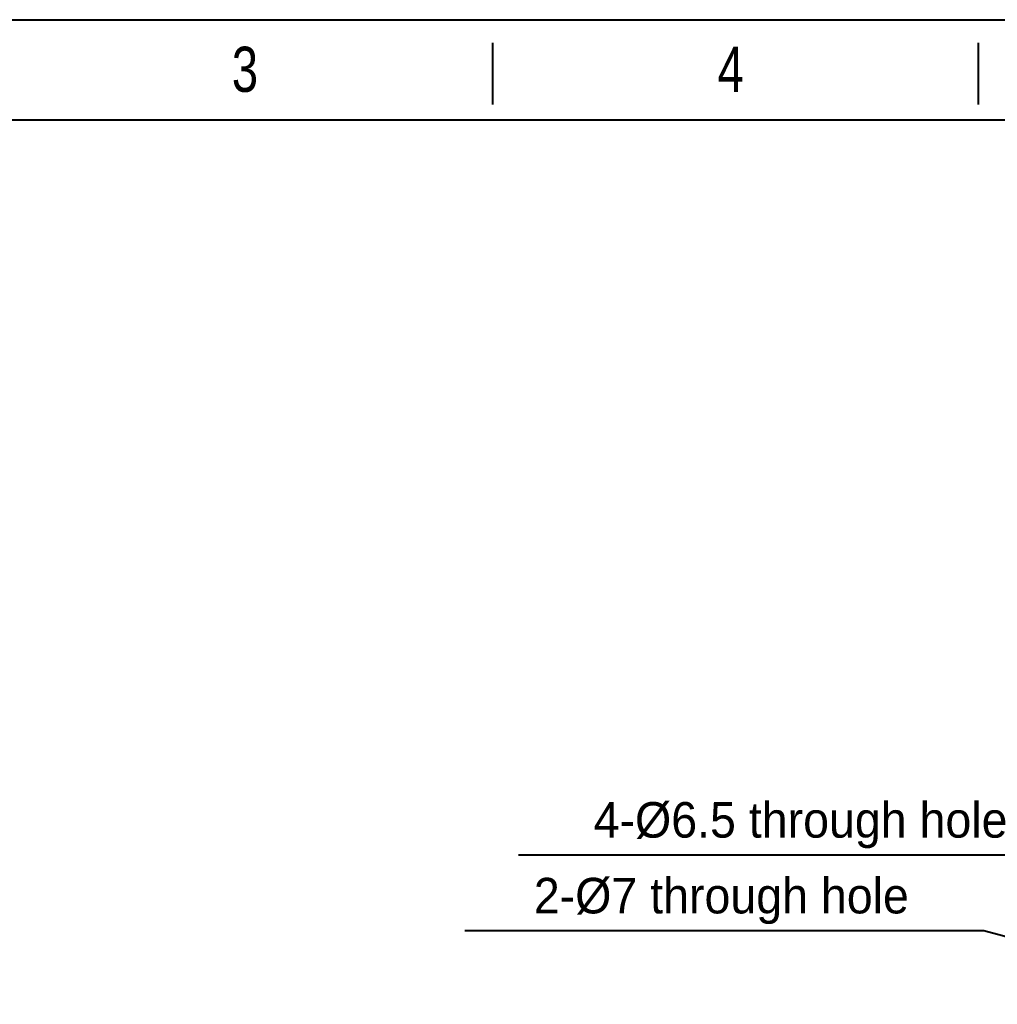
# Model space of a CAD drawing. Header units: millimetres. Extents: x -1070 to 42146, y 1440 to 12921.
# Drawn here: x 4677 to 5502, y 3991 to 4822 of the extents above; entities that cross this region are included whole.
import ezdxf

# ---------------------------------------------------------------- set-up
doc = ezdxf.new("R2010")
doc.units = ezdxf.units.MM
doc.layers.add('DIM', color=4, linetype='Continuous')
doc.styles.add('CKSTANDARD', font='arial.ttf')
doc.styles.add('Roamns', font='romans.shx')
doc.styles.get("Standard").update_dxf_attribs({"font": 'arial.ttf'})
doc.dimstyles.new('ISO-200', dxfattribs={"dimtxt": 30, "dimasz": 25, "dimexe": 1.25, "dimexo": 5, "dimgap": 5, "dimtad": 1, "dimtoh": 1, "dimdec": 1, "dimdsep": 46, "dimtxsty": 'Standard', "dimcen": 2.5, "dimadec": 0, "dimazin": 0, "dimtfac": 1, "dimtdec": 1, "dimtmove": 0, "dimatfit": 3, "dimfxl": 1, "dimarcsym": 0})

# ---------------------------------------------------------------- blocks, each defined once
blk = doc.blocks.new('*D115')
at = {"layer": 'Defpoints', "color": 0, "transparency": 16777216}
for p in [(5714.04, 4028.58), (5719.48, 4025.02)]:
    blk.add_point(p, dxfattribs=at)
at = {"layer": 'DIM', "color": 0, "lineweight": -2, "transparency": 16777216}
for p, q in [((5097.93, 4117.08), (5578.65, 4117.08)), ((5578.65, 4117.08), (5693.11, 4042.26)), ((5719.48, 4025.02), (5714.04, 4028.58)), ((5740.4, 4011.35), (5761.33, 3997.67))]:
    blk.add_line(p, q, dxfattribs=at)
at = {"layer": 'DIM', "color": 0, "transparency": 16777216}
for points in [[(5695.39, 4045.75), (5690.83, 4038.77), (5714.04, 4028.58)], [(5742.68, 4014.83), (5738.12, 4007.86), (5719.48, 4025.02)]]:
    blk.add_solid(points, dxfattribs=at)
at = {"layer": 'DIM', "color": 0, "lineweight": -3, "transparency": 16777216, "insert": (5335.79, 4142.08), "char_height": 30, "attachment_point": 5}
blk.add_mtext('{\\fGulim|b0|i0|c134|p0;4-\\fGulim|b0|i0|c0|p0;%%C\\fGulim|b0|i0|c134|p0;6.5 through hole}', dxfattribs=at)
blk = doc.blocks.new('*D130')
at = {"layer": 'Defpoints', "color": 0, "transparency": 16777216}
for p in [(5663.37, 4007.5), (5670.14, 4005.71)]:
    blk.add_point(p, dxfattribs=at)
at = {"layer": 'DIM', "color": 0, "lineweight": -2, "transparency": 16777216}
for p, q in [((5052.53, 4053.15), (5490.39, 4053.15)), ((5490.39, 4053.15), (5639.2, 4013.88)), ((5670.14, 4005.71), (5663.37, 4007.5)), ((5694.31, 3999.33), (5718.49, 3992.95))]:
    blk.add_line(p, q, dxfattribs=at)
at = {"layer": 'DIM', "color": 0, "transparency": 16777216}
for points in [[(5640.26, 4017.9), (5638.14, 4009.85), (5663.37, 4007.5)], [(5695.38, 4003.36), (5693.25, 3995.3), (5670.14, 4005.71)]]:
    blk.add_solid(points, dxfattribs=at)
at = {"layer": 'DIM', "color": 0, "lineweight": -3, "transparency": 16777216, "insert": (5268.96, 4078.15), "char_height": 30, "attachment_point": 5}
blk.add_mtext('{\\fGulim|b0|i0|c134|p0;2-\\fGulim|b0|i0|c0|p0;%%C\\fGulim|b0|i0|c134|p0;7 through hole}', dxfattribs=at)
blk = doc.blocks.new('standard template')
for p, q in [((9417.5, 30728.2), (9417.5, 30325.4)), ((12589.2, 30728.2), (12589.2, 30325.4))]:
    blk.add_line(p, q)
blk.add_lwpolyline([(37962.6, 4700.3), (-97.5, 4700.3), (-97.5, 30879.2), (37962.6, 30879.2)], close=True)
at = {"color": 7}
blk.add_lwpolyline([(456.3, 6673.6), (456.3, 5963.9), (456.3, 5254.1), (456.3, 30225.9), (37408.8, 30225.9), (37408.8, 5254.1)], dxfattribs=at)
at = {"style": 'CKSTANDARD', "width": 0.75}
for s, p in [('3', (7716.3, 30407.9)), ('4', (10888, 30407.9))]:
    blk.add_text(s, height=294.8, dxfattribs=at).set_placement(p)
at = {"style": 'Roamns'}
for tag, p in [('PAGE_NAME', (27466, 7593.7)), ('PROJECT_NAME', (27466, 6883.9)), ('DRAWN_NAME', (27466, 6174.1)), ('VERSION', (34241, 6174.1)), ('SELECT_DATA', (27466, 5464.4)), ('PAGE_NUMBER', (34241, 5464.4))]:
    blk.add_attdef(tag, p, '', height=284.5, dxfattribs=at)

msp = doc.modelspace()

# ---------------------------------------------------------------- block references
at = {"lineweight": -3, "transparency": 33554595, "xscale": 0.1291822930954513, "yscale": 0.1291822930954513, "zscale": 0.1291822930954513}
msp.add_blockref('standard template', (3859.206, 832.598), dxfattribs=at)

# ---------------------------------------------------------------- dimensions: what is measured, and where the dimension line sits
at = {"layer": 'DIM', "color": 7, "lineweight": -3}
for p1, p2, text, picture, middle in [((5719.477, 4025.025), (5714.036, 4028.581), '{\\fGulim|b0|i0|c134|p0;4-\\fGulim|b0|i0|c0|p0;%%C\\fGulim|b0|i0|c134|p0;6.5 through hole}', '*D115', (5335.788, 4117.076)), ((5670.141, 4005.71), (5663.373, 4007.496), '{\\fGulim|b0|i0|c134|p0;2-\\fGulim|b0|i0|c0|p0;%%C\\fGulim|b0|i0|c134|p0;7 through hole}', '*D130', (5490.389, 4053.151))]:
    dim = msp.add_diameter_dim_2p(p1=p1, p2=p2, text=text, dimstyle='ISO-200', dxfattribs=at)
    dim.commit()
    dim.dimension.update_dxf_attribs({"geometry": picture, "text_midpoint": middle, "dimtype": 163})

doc.saveas('drawing.dxf')
